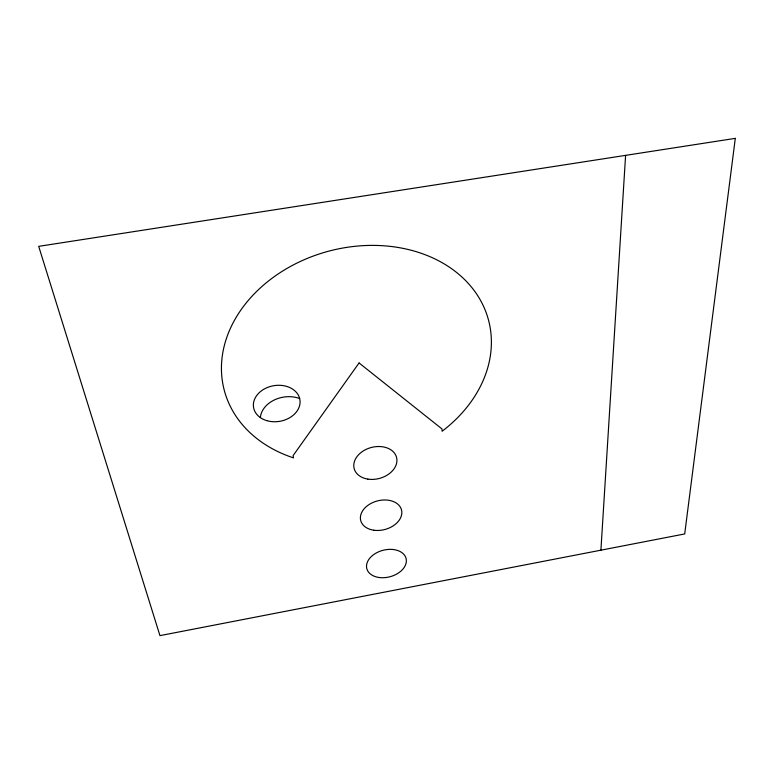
<?xml version="1.0" encoding="UTF-8"?>
<svg xmlns="http://www.w3.org/2000/svg" width="774" height="774" viewBox="0 0 774 774"><rect width="100%" height="100%" fill="white"/><g stroke="black" fill="none" stroke-linecap="round" stroke-linejoin="round"><path stroke-width="1.16" d="M600.905 550.188L625.595 155.371M260.364 417.612A26.306 20.027 -10.3 0 1 299.664 398.542M735.3 138.362L684.7 533.944L159.947 635.638L38.7 246.355L735.3 138.362M359.068 362.958L293.114 455.586L293.501 457.879A136.698 107.721 -14.9 0 1 246.364 302.74A136.698 107.721 -14.9 0 1 448.417 266.537A136.698 107.721 -14.9 0 1 442.118 431.253L441.983 428.941L359.068 362.958M266.74 420.63A23.491 18.063 -9.7 0 0 300.002 400.448A23.491 18.063 -9.7 0 0 263.431 389.486A23.491 18.063 -9.7 0 0 266.74 420.63M379.434 577.539A20.288 13.68 -14.6 0 0 406.098 558.547A20.288 13.68 -14.6 0 0 373.774 554.532A20.288 13.68 -14.6 0 0 379.434 577.539M373.871 530.229A21.082 14.774 -14.7 0 0 401.551 510.085A21.082 14.774 -14.7 0 0 367.911 505.345A21.082 14.774 -14.7 0 0 373.871 530.229M367.863 479.106A21.933 16.002 -14.9 0 0 396.627 457.686A21.933 16.002 -14.9 0 0 361.555 452.113A21.933 16.002 -14.9 0 0 367.863 479.106"/></g></svg>
